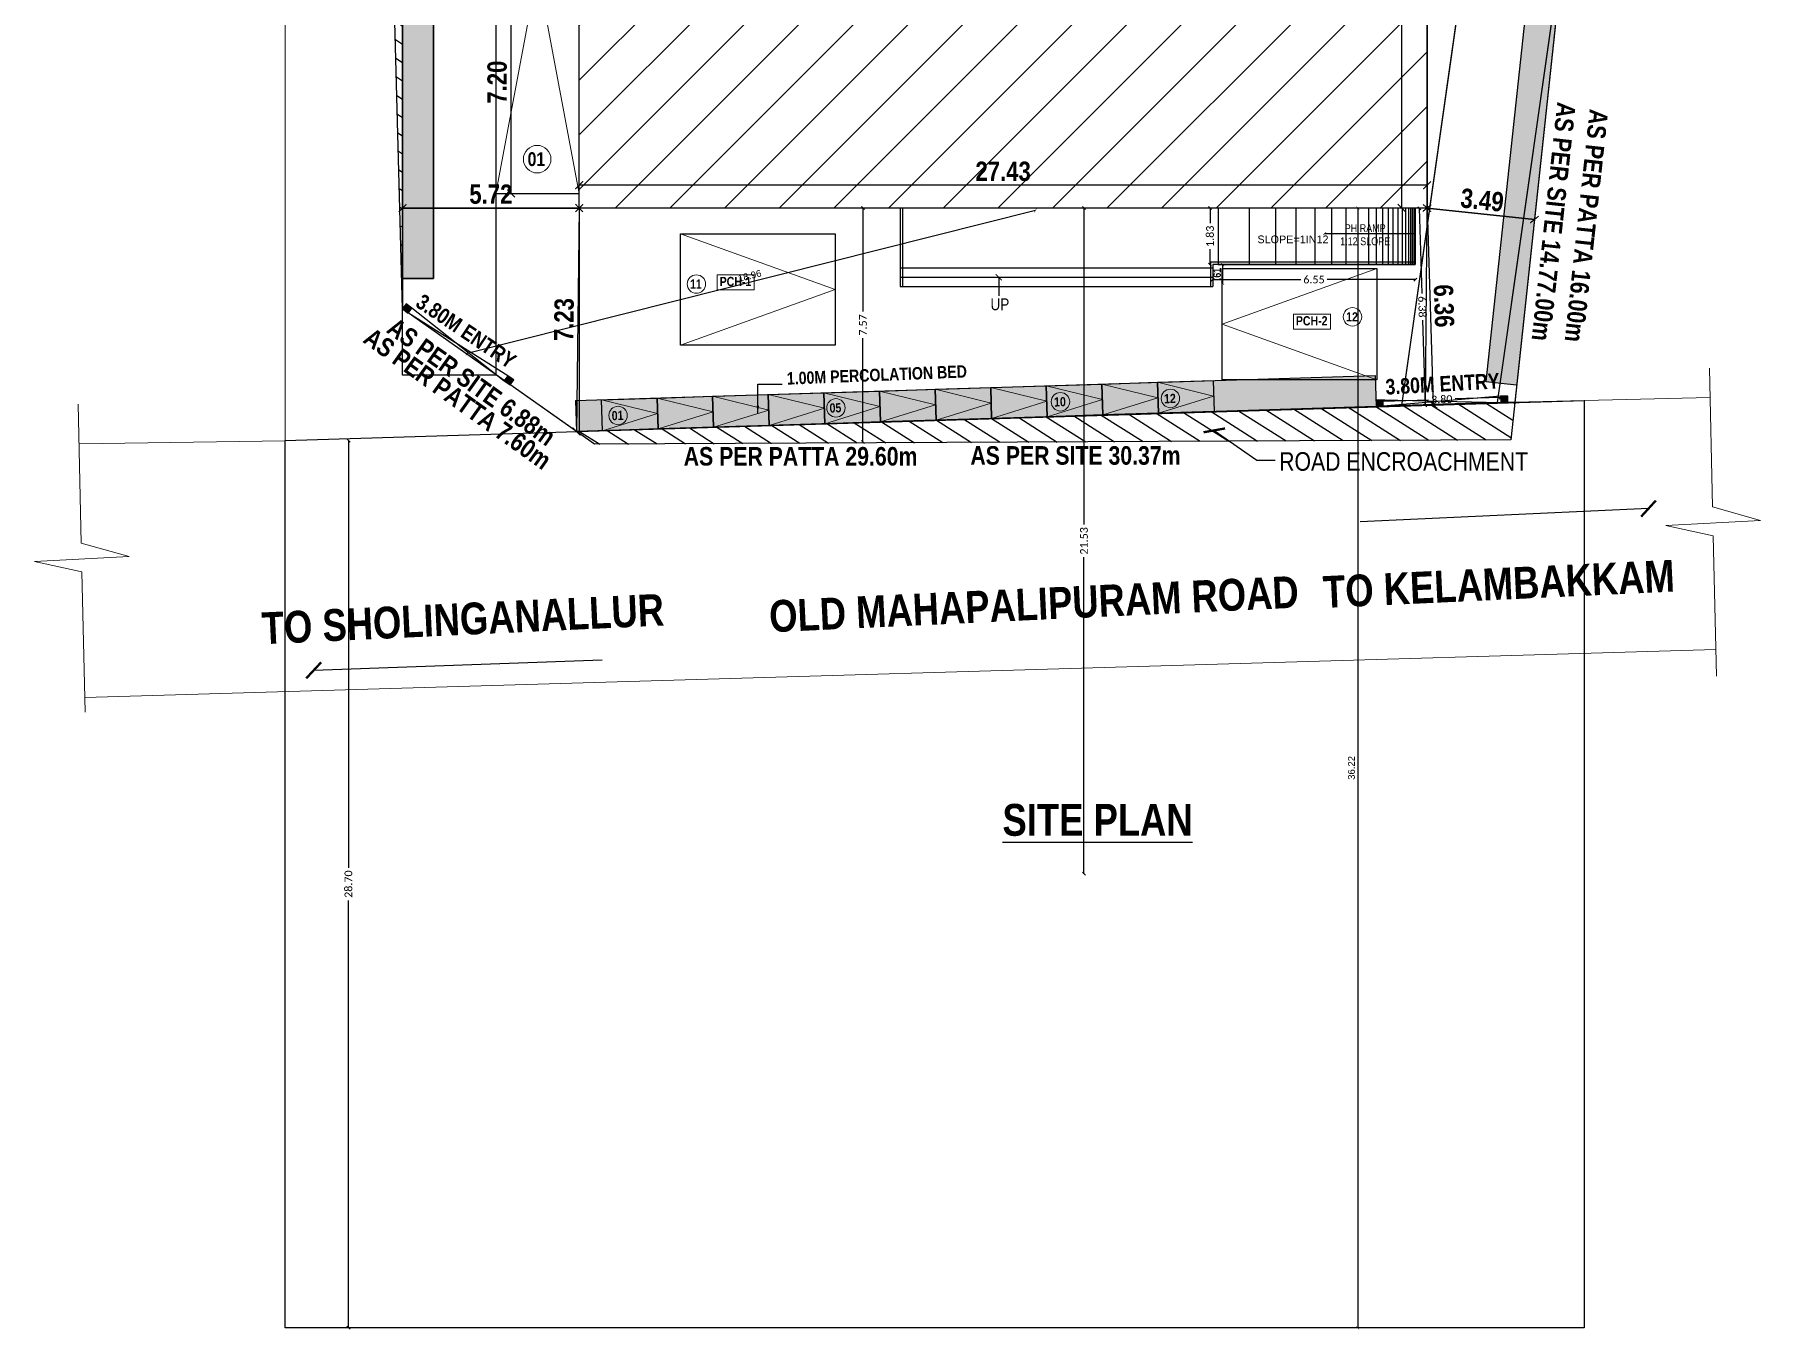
# Model space of a CAD drawing. Header units: metres. Extents: x -1560520 to -1560300, y 43639 to 43729.
# Drawn here: x -1560519.6 to -1560463.7, y 43638.6 to 43680.5 of the extents above; entities that cross this region are included whole.
import ezdxf
from ezdxf.enums import TextEntityAlignment as Align

# ---------------------------------------------------------------- set-up
doc = ezdxf.new("R2010")
doc.units = ezdxf.units.M
doc.header["$LTSCALE"] = 750
doc.header["$MEASUREMENT"] = 0
doc.header["$PDMODE"] = 35
doc.header["$PDSIZE"] = 50
doc.linetypes.add('( Hidden )', pattern=[0.375, 0.25, -0.125])
doc.layers.get('0').update_dxf_attribs({"lineweight": 5})
doc.layers.get('Defpoints').update_dxf_attribs({"lineweight": 0})
for name, color, linetype in [('A-WALL-MSNY', 5, 'Continuous'), ('BLK_1_DA_RAMP_1', 1, 'Continuous'), ('BLK_1_LVL_0_BLDG_FOOT_PRINT', 1, 'Continuous'), ('BLK_1_LVL_0_FRONT_SETBACK', 2, 'Continuous'), ('BLK_1_LVL_0_SIDE_SETBACK1', 171, 'Continuous'), ('BLK_1_LVL_0_SIDE_SETBACK2', 102, 'Continuous'), ('BOUNDARY', 7, 'Continuous'), ('BOUNDRY', 6, 'Continuous'), ('CLIENT', 7, 'Continuous'), ('Cmda Text', 7, 'Continuous'), ('CWALL', 120, 'Continuous'), ('DIST_CL_ROAD', 1, 'Continuous'), ('DIST_EXIT', 7, 'Continuous'), ('DRIVEWAY', 22, 'Continuous'), ('MAIN_GATE', 57, 'Continuous'), ('NOTIFIED_ROAD', 7, 'Continuous'), ('PLOT_BOUNDARY', 70, 'Continuous'), ('ROAD_WIDTH', 1, 'Continuous'), ('RWH', 4, 'Continuous'), ('SHORTEST_DIST_TO_ROAD', 1, 'Continuous')]:
    doc.layers.add(name, color=color, linetype=linetype)
for name, color, linetype, plot in [('BLK_1_COVERED_AREA', 140, 'Continuous', False), ('BLK_1_MAX_HEIGHT_CAL', 7, 'Continuous', False), ('PARKING_SLOT', 30, 'Continuous', False), ('TWO_WHEELER_PARKING', 2, 'Continuous', False)]:
    doc.layers.add(name, color=color, linetype=linetype, plot=plot)
for name, color, linetype, lineweight in [('CAR', 1, 'Continuous', 13), ('hatch', 250, 'Continuous', 5), ('TEXT', 2, 'Continuous', 20), ('wall', 7, 'Continuous', 30)]:
    doc.layers.add(name, color=color, linetype=linetype, lineweight=lineweight)
doc.styles.add('AP DIM', font='swisscb.ttf')
doc.styles.add('cmda', font='swisscb.ttf')
doc.styles.add('MD', font='swissck.ttf')
doc.styles.add('SLS-Calibri', font='calibri.ttf')
doc.styles.get("Standard").update_dxf_attribs({"font": 'arial.ttf'})
doc.dimstyles.new('DURAI BUI', dxfattribs={"dimtxt": 0.25, "dimasz": 0.1, "dimexe": 0.18, "dimexo": 0.0625, "dimgap": 0.05, "dimtad": 1, "dimzin": 4, "dimdsep": 46, "dimtxsty": 'AP DIM', "dimblk": 'ARCHTICK', "dimcen": 0.09, "dimse1": 1, "dimse2": 1, "dimclrd": 8, "dimclre": 8, "dimclrt": 7, "dimadec": 0, "dimazin": 0, "dimtfac": 1, "dimtofl": 0, "dimtmove": 2, "dimatfit": 3, "dimfxl": 0, "dimtolj": 1, "dimtzin": 0, "dimarcsym": 0})
doc.dimstyles.new('SLS-ProjectName-OuterBlock(FloorPlan)', dxfattribs={"dimtxt": 0.25, "dimasz": 0.1, "dimexe": 0, "dimexo": 0, "dimgap": 0.1, "dimtad": 0, "dimzin": 1, "dimdsep": 46, "dimtxsty": 'SLS-Calibri', "dimblk1": 'OBLIQUE', "dimblk2": 'OBLIQUE', "dimsah": 1, "dimcen": 0, "dimse1": 1, "dimse2": 1, "dimadec": 0, "dimazin": 0, "dimtfac": 1, "dimtofl": 0, "dimtmove": 2, "dimatfit": 3, "dimfxl": 0, "dimtolj": 1, "dimtzin": 0, "dimlwd": -1, "dimarcsym": 0})
doc.dimstyles.get("Standard").update_dxf_attribs({"dimtxt": 0.22, "dimasz": 0.1, "dimexe": 0.18, "dimexo": 0.0625, "dimgap": 0.09, "dimtad": 1, "dimtoh": 1, "dimzin": 4, "dimdsep": 46, "dimtxsty": 'Standard', "dimblk": 'ARCHTICK', "dimcen": 0.09, "dimse1": 1, "dimse2": 1, "dimadec": 0, "dimazin": 0, "dimtfac": 1, "dimtix": 1, "dimtofl": 0, "dimtmove": 0, "dimatfit": 3, "dimldrblk": 'ARCHTICK', "dimfxl": 0, "dimtolj": 1, "dimtzin": 0, "dimarcsym": 0})
pattern_1 = [(147.5582, (-1560088.30544, 43531.4916), (-0.2682208, -0.42196754), [])]
pattern_2 = [(0, (-1560854.51448, 43286.84377), (0.375, 0.21650635), [0.25, -0.5]), (120, (-1560854.51448, 43286.84377), (-0.375, 0.21650635), [0.25, -0.5]), (60, (-1560854.51448, 43286.84377), (1e-16, 0.4330127), [-0.5, 0.25])]

# ---------------------------------------------------------------- blocks, each defined once
blk = doc.blocks.new('_ArchTick')
at = {"color": 0, "linetype": 'ByBlock', "const_width": 0.15}
blk.add_lwpolyline([(-0.5, -0.5), (0.5, 0.5)], dxfattribs=at)
blk = doc.blocks.new('*D216')
at = {"color": 8, "lineweight": -2}
blk.add_line((-1560501.966, 43674.862), (-1560507.681, 43674.862), dxfattribs=at)
at = {"layer": 'Defpoints', "color": 0}
for p in [(-1560507.681, 43674.862), (-1560507.681, 43674.862), (-1560501.966, 43674.862)]:
    blk.add_point(p, dxfattribs=at)
at = {"color": 8, "lineweight": -2, "xscale": 0.25, "yscale": 0.25, "zscale": 0.25, "rotation": 180}
blk.add_blockref('_ArchTick', (-1560507.681, 43674.862), dxfattribs=at)
at = {"color": 8, "lineweight": -2, "xscale": 0.25, "yscale": 0.25, "zscale": 0.25}
blk.add_blockref('_ArchTick', (-1560501.966, 43674.862), dxfattribs=at)
at = {"color": 7, "insert": (-1560504.823, 43675.308), "char_height": 0.625, "attachment_point": 5, "style": 'AP DIM'}
blk.add_mtext('\\A1;5.72', dxfattribs=at)
blk = doc.blocks.new('*D218')
at = {"color": 8, "lineweight": -2}
blk.add_line((-1560474.534, 43674.862), (-1560474.334, 43668.504), dxfattribs=at)
at = {"layer": 'Defpoints', "color": 0}
for p in [(-1560474.534, 43674.862), (-1560474.334, 43668.504), (-1560474.334, 43668.504)]:
    blk.add_point(p, dxfattribs=at)
at = {"color": 8, "lineweight": -2, "xscale": 0.25, "yscale": 0.25, "zscale": 0.25}
for p, rotation in [((-1560474.534, 43674.862), 91.80047748857876), ((-1560474.334, 43668.504), 271.8004774885788)]:
    blk.add_blockref('_ArchTick', p, dxfattribs=dict(at, rotation=rotation))
at = {"color": 7, "insert": (-1560473.989, 43671.697), "char_height": 0.625, "attachment_point": 5, "rotation": 271.8005, "style": 'AP DIM'}
blk.add_mtext('\\A1;6.36', dxfattribs=at)
blk = doc.blocks.new('*D220')
at = {"color": 8, "lineweight": -2}
blk.add_line((-1560475.356, 43711.743), (-1560475.356, 43674.862), dxfattribs=at)
at = {"layer": 'Defpoints', "color": 0}
for p in [(-1560474.534, 43711.743), (-1560475.356, 43674.862), (-1560474.534, 43674.862)]:
    blk.add_point(p, dxfattribs=at)
at = {"color": 8, "lineweight": -2, "xscale": 0.25, "yscale": 0.25, "zscale": 0.25}
for p, rotation in [((-1560475.356, 43711.743), 90), ((-1560475.356, 43674.862), 270)]:
    blk.add_blockref('_ArchTick', p, dxfattribs=dict(at, rotation=rotation))
at = {"color": 7, "insert": (-1560475.801, 43693.302), "char_height": 0.625, "attachment_point": 5, "rotation": 90, "style": 'AP DIM'}
blk.add_mtext('\\A1;36.88', dxfattribs=at)
blk = doc.blocks.new('*D221')
at = {"color": 8, "lineweight": -2}
blk.add_line((-1560474.534, 43675.602), (-1560501.966, 43675.602), dxfattribs=at)
at = {"layer": 'Defpoints', "color": 0}
for p in [(-1560501.966, 43675.602), (-1560501.966, 43674.862), (-1560474.534, 43674.862)]:
    blk.add_point(p, dxfattribs=at)
at = {"color": 8, "lineweight": -2, "xscale": 0.25, "yscale": 0.25, "zscale": 0.25, "rotation": 180}
blk.add_blockref('_ArchTick', (-1560501.966, 43675.602), dxfattribs=at)
at = {"color": 8, "lineweight": -2, "xscale": 0.25, "yscale": 0.25, "zscale": 0.25}
blk.add_blockref('_ArchTick', (-1560474.534, 43675.602), dxfattribs=at)
at = {"color": 7, "insert": (-1560488.25, 43676.048), "char_height": 0.625, "attachment_point": 5, "style": 'AP DIM'}
blk.add_mtext('\\A1;27.43', dxfattribs=at)
blk = doc.blocks.new('*D222')
at = {"color": 8, "lineweight": -2}
blk.add_line((-1560501.966, 43674.862), (-1560502.054, 43667.633), dxfattribs=at)
at = {"layer": 'Defpoints', "color": 0}
for p in [(-1560501.966, 43674.862), (-1560502.054, 43667.633), (-1560502.054, 43667.633)]:
    blk.add_point(p, dxfattribs=at)
at = {"color": 8, "lineweight": -2, "xscale": 0.25, "yscale": 0.25, "zscale": 0.25}
for p, rotation in [((-1560501.966, 43674.862), 89.30640282337771), ((-1560502.054, 43667.633), 269.3064028233777)]:
    blk.add_blockref('_ArchTick', p, dxfattribs=dict(at, rotation=rotation))
at = {"color": 7, "insert": (-1560502.455, 43671.253), "char_height": 0.625, "attachment_point": 5, "rotation": 89.3064, "style": 'AP DIM'}
blk.add_mtext('\\A1;7.23', dxfattribs=at)
blk = doc.blocks.new('*D223')
at = {"color": 8, "lineweight": -2}
blk.add_line((-1560474.534, 43674.862), (-1560471.061, 43674.489), dxfattribs=at)
at = {"layer": 'Defpoints', "color": 0}
for p in [(-1560474.534, 43674.862), (-1560471.061, 43674.489), (-1560471.061, 43674.489)]:
    blk.add_point(p, dxfattribs=at)
at = {"color": 8, "lineweight": -2, "xscale": 0.25, "yscale": 0.25, "zscale": 0.25}
for p, rotation in [((-1560474.534, 43674.862), 173.8677793520407), ((-1560471.061, 43674.489), 353.8677793520408)]:
    blk.add_blockref('_ArchTick', p, dxfattribs=dict(at, rotation=rotation))
at = {"color": 7, "insert": (-1560472.75, 43675.118), "char_height": 0.625, "attachment_point": 5, "rotation": 353.8678, "style": 'AP DIM'}
blk.add_mtext('\\A1;3.49', dxfattribs=at)
blk = doc.blocks.new('A$C3CD87A76')
at = {"layer": 'A-WALL-MSNY', "lineweight": -3}
h = blk.add_hatch(color=6, dxfattribs=at)
h.dxf.hatch_style = 1
h.paths.add_polyline_path([(-0.002, -0.001), (-0.184, -0.084), (-0.086, -0.292), (0.095, -0.209)])
at = {"layer": 'A-WALL-MSNY', "color": 6, "lineweight": -3}
blk.add_lwpolyline([(-0.002, -0.001), (-0.184, -0.084), (-0.086, -0.292), (0.095, -0.209), (-0.002, -0.001)], close=True, dxfattribs=at)
blk = doc.blocks.new('*D228')
at = {"layer": 'CWALL', "color": 8, "lineweight": -2}
blk.add_line((-1560481.147, 43673.033), (-1560481.147, 43672.424), dxfattribs=at)
at = {"layer": 'Defpoints', "color": 0}
for p in [(-1560481.468, 43673.033), (-1560481.468, 43672.424), (-1560481.147, 43672.424)]:
    blk.add_point(p, dxfattribs=at)
at = {"layer": 'CWALL', "color": 8, "lineweight": -2, "xscale": 0.1, "yscale": 0.1, "zscale": 0.1}
for p, rotation in [((-1560481.147, 43673.033), 90), ((-1560481.147, 43672.424), 270)]:
    blk.add_blockref('_ArchTick', p, dxfattribs=dict(at, rotation=rotation))
at = {"layer": 'CWALL', "color": 7, "insert": (-1560481.325, 43672.728), "char_height": 0.25, "attachment_point": 5, "rotation": 90, "style": 'AP DIM'}
blk.add_mtext('\\A1;.61', dxfattribs=at)
blk = doc.blocks.new('_Oblique')
at = {"color": 0, "linetype": 'ByBlock', "lineweight": -2}
blk.add_line((-0.5, -0.5), (0.5, 0.5), dxfattribs=at)
blk = doc.blocks.new('*D191')
at = {"layer": 'BLK_1_DA_RAMP_1', "color": 0}
for p, q in [((-1560481.468, 43672.549), (-1560478.619, 43672.549)), ((-1560474.915, 43672.549), (-1560477.764, 43672.549))]:
    blk.add_line(p, q, dxfattribs=at)
at = {"layer": 'Defpoints', "color": 0}
for p in [(-1560481.468, 43673.033), (-1560474.915, 43673.033), (-1560474.915, 43672.549)]:
    blk.add_point(p, dxfattribs=at)
at = {"layer": 'BLK_1_DA_RAMP_1', "color": 0, "xscale": 0.1, "yscale": 0.1, "zscale": 0.1, "rotation": 180}
blk.add_blockref('_Oblique', (-1560481.468, 43672.549), dxfattribs=at)
at = {"layer": 'BLK_1_DA_RAMP_1', "color": 0, "xscale": 0.1, "yscale": 0.1, "zscale": 0.1}
blk.add_blockref('_Oblique', (-1560474.915, 43672.549), dxfattribs=at)
at = {"layer": 'BLK_1_DA_RAMP_1', "color": 0, "insert": (-1560478.192, 43672.549), "char_height": 0.25, "attachment_point": 5, "style": 'SLS-Calibri'}
blk.add_mtext('\\A1;6.55', dxfattribs=at)
blk = doc.blocks.new('A$C5BB5089D')
at = {"layer": 'CAR'}
for p, q in [((0, 7.2), (-1.35, 0)), ((1.35, 0), (0, 7.2))]:
    blk.add_line(p, q, dxfattribs=at)
blk.add_lwpolyline([(-1.35, 0), (1.35, 0), (1.35, 7.2), (-1.35, 7.2)], close=True, dxfattribs=at)
blk = doc.blocks.new('*D229')
at = {"color": 8, "lineweight": -2}
blk.add_line((-1560504.173, 43682.535), (-1560504.173, 43675.335), dxfattribs=at)
at = {"layer": 'Defpoints', "color": 0}
for p in [(-1560504.666, 43682.535), (-1560504.666, 43675.335), (-1560504.173, 43675.335)]:
    blk.add_point(p, dxfattribs=at)
at = {"color": 8, "lineweight": -2, "xscale": 0.25, "yscale": 0.25, "zscale": 0.25}
for p, rotation in [((-1560504.173, 43682.535), 90), ((-1560504.173, 43675.335), 270)]:
    blk.add_blockref('_ArchTick', p, dxfattribs=dict(at, rotation=rotation))
at = {"color": 7, "insert": (-1560504.619, 43678.935), "char_height": 0.625, "attachment_point": 5, "rotation": 90, "style": 'AP DIM'}
blk.add_mtext('\\A1;7.20', dxfattribs=at)
blk = doc.blocks.new('*D272')
at = {"layer": 'Defpoints', "color": 0}
for p in [(-1560489.689, 43674.862), (-1560485.633, 43674.862), (-1560489.532, 43653.328)]:
    blk.add_point(p, dxfattribs=at)
at = {"layer": 'DIST_CL_ROAD', "color": 0}
for p, q in [((-1560485.633, 43674.862), (-1560485.633, 43664.621)), ((-1560485.633, 43653.328), (-1560485.633, 43663.569))]:
    blk.add_line(p, q, dxfattribs=at)
at = {"layer": 'DIST_CL_ROAD', "color": 0, "xscale": 0.1, "yscale": 0.1, "zscale": 0.1}
for p, rotation in [((-1560485.633, 43674.862), 90), ((-1560485.633, 43653.328), 270)]:
    blk.add_blockref('_Oblique', p, dxfattribs=dict(at, rotation=rotation))
at = {"layer": 'DIST_CL_ROAD', "color": 0, "insert": (-1560485.633, 43664.095), "char_height": 0.25, "attachment_point": 5, "rotation": 90, "style": 'SLS-Calibri'}
blk.add_mtext('\\A1;21.53', dxfattribs=at)
blk = doc.blocks.new('*D182')
at = {"layer": 'Defpoints', "color": 0}
for p in [(-1560492.784, 43674.862), (-1560485.633, 43674.862), (-1560485.633, 43667.297)]:
    blk.add_point(p, dxfattribs=at)
at = {"layer": 'NOTIFIED_ROAD', "color": 0}
for p, q in [((-1560492.784, 43674.862), (-1560492.784, 43671.51)), ((-1560492.784, 43667.297), (-1560492.784, 43670.649))]:
    blk.add_line(p, q, dxfattribs=at)
at = {"layer": 'NOTIFIED_ROAD', "color": 0, "xscale": 0.1, "yscale": 0.1, "zscale": 0.1}
for p, rotation in [((-1560492.784, 43674.862), 90), ((-1560492.784, 43667.297), 270)]:
    blk.add_blockref('_Oblique', p, dxfattribs=dict(at, rotation=rotation))
at = {"layer": 'NOTIFIED_ROAD', "color": 0, "insert": (-1560492.784, 43671.08), "char_height": 0.25, "attachment_point": 5, "rotation": 90, "style": 'SLS-Calibri'}
blk.add_mtext('\\A1;7.57', dxfattribs=at)
blk = doc.blocks.new('*D184')
at = {"layer": 'Defpoints', "color": 0}
for p in [(-1560475.952, 43668.453), (-1560472.156, 43668.732), (-1560472.151, 43668.573)]:
    blk.add_point(p, dxfattribs=at)
at = {"layer": 'MAIN_GATE', "color": 2}
for p, q in [((-1560475.957, 43668.612), (-1560474.489, 43668.658)), ((-1560472.156, 43668.732), (-1560473.624, 43668.686))]:
    blk.add_line(p, q, dxfattribs=at)
at = {"layer": 'MAIN_GATE', "color": 2, "xscale": 0.1, "yscale": 0.1, "zscale": 0.1}
for p, rotation in [((-1560475.957, 43668.612), 181.8138139315662), ((-1560472.156, 43668.732), 1.81381393156616)]:
    blk.add_blockref('_Oblique', p, dxfattribs=dict(at, rotation=rotation))
at = {"layer": 'MAIN_GATE', "color": 2, "lineweight": -2, "insert": (-1560474.057, 43668.672), "char_height": 0.25, "attachment_point": 5, "rotation": 1.8138, "style": 'SLS-Calibri'}
blk.add_mtext('\\A1;3.80', dxfattribs=at)
blk = doc.blocks.new('*D189')
at = {"layer": 'Defpoints', "color": 0}
for p in [(-1560474.534, 43674.862), (-1560474.589, 43668.48), (-1560474.337, 43668.487)]:
    blk.add_point(p, dxfattribs=at)
at = {"layer": 'SHORTEST_DIST_TO_ROAD', "color": 0}
for p, q in [((-1560474.785, 43674.854), (-1560474.7, 43672.098)), ((-1560474.589, 43668.48), (-1560474.674, 43671.236))]:
    blk.add_line(p, q, dxfattribs=at)
at = {"layer": 'SHORTEST_DIST_TO_ROAD', "color": 0, "xscale": 0.1, "yscale": 0.1, "zscale": 0.1}
for p, rotation in [((-1560474.785, 43674.854), 91.76659211556739), ((-1560474.589, 43668.48), 271.7665921155674)]:
    blk.add_blockref('_Oblique', p, dxfattribs=dict(at, rotation=rotation))
at = {"layer": 'SHORTEST_DIST_TO_ROAD', "color": 0, "insert": (-1560474.687, 43671.667), "char_height": 0.25, "attachment_point": 5, "rotation": 271.7666, "style": 'SLS-Calibri'}
blk.add_mtext('\\A1;6.38', dxfattribs=at)
blk = doc.blocks.new('*D190')
at = {"layer": 'BLK_1_DA_RAMP_1', "color": 0}
for p, q in [((-1560481.555, 43674.862), (-1560481.555, 43674.368)), ((-1560481.555, 43673.033), (-1560481.555, 43673.527))]:
    blk.add_line(p, q, dxfattribs=at)
at = {"layer": 'Defpoints', "color": 0}
for p in [(-1560481.297, 43674.862), (-1560481.555, 43673.033), (-1560481.297, 43673.033)]:
    blk.add_point(p, dxfattribs=at)
at = {"layer": 'BLK_1_DA_RAMP_1', "color": 0, "xscale": 0.1, "yscale": 0.1, "zscale": 0.1}
for p, rotation in [((-1560481.555, 43674.862), 90), ((-1560481.555, 43673.033), 270)]:
    blk.add_blockref('_Oblique', p, dxfattribs=dict(at, rotation=rotation))
at = {"layer": 'BLK_1_DA_RAMP_1', "color": 0, "insert": (-1560481.555, 43673.948), "char_height": 0.25, "attachment_point": 5, "rotation": 90, "style": 'SLS-Calibri'}
blk.add_mtext('\\A1;1.83', dxfattribs=at)
blk = doc.blocks.new('*D233')
at = {"layer": 'Defpoints', "color": 0}
for p in [(-1560487.227, 43674.862), (-1560505.611, 43670.238), (-1560505.591, 43670.159)]:
    blk.add_point(p, dxfattribs=at)
at = {"layer": 'DIST_EXIT', "color": 0, "lineweight": -2}
blk.add_line((-1560487.207, 43674.784), (-1560505.591, 43670.159), dxfattribs=at)
at = {"layer": 'DIST_EXIT', "color": 0, "lineweight": -2, "xscale": 0.1, "yscale": 0.1, "zscale": 0.1}
for p, rotation in [((-1560487.207, 43674.784), 14.11978965040435), ((-1560505.591, 43670.159), 194.1197896504044)]:
    blk.add_blockref('_ArchTick', p, dxfattribs=dict(at, rotation=rotation))
at = {"layer": 'DIST_EXIT', "color": 0, "insert": (-1560496.449, 43672.668), "char_height": 0.22, "attachment_point": 5, "rotation": 14.1198}
blk.add_mtext('\\A1;18.96', dxfattribs=at)
blk = doc.blocks.new('*D251')
at = {"layer": 'BLK_1_MAX_HEIGHT_CAL', "color": 0, "lineweight": -2}
blk.add_line((-1560476.776, 43674.862), (-1560476.776, 43638.638), dxfattribs=at)
at = {"layer": 'Defpoints', "color": 0}
for p in [(-1560476.795, 43674.862), (-1560476.776, 43638.638), (-1560469.453, 43638.638)]:
    blk.add_point(p, dxfattribs=at)
at = {"layer": 'BLK_1_MAX_HEIGHT_CAL', "color": 0, "lineweight": -2, "xscale": 0.1, "yscale": 0.1, "zscale": 0.1}
for p, rotation in [((-1560476.776, 43674.862), 90), ((-1560476.776, 43638.638), 270)]:
    blk.add_blockref('_ArchTick', p, dxfattribs=dict(at, rotation=rotation))
at = {"layer": 'BLK_1_MAX_HEIGHT_CAL', "color": 0, "insert": (-1560476.978, 43656.75), "char_height": 0.22, "attachment_point": 5, "rotation": 90}
blk.add_mtext('\\A1;36.22', dxfattribs=at)
blk = doc.blocks.new('*D270')
at = {"layer": 'Defpoints', "color": 0}
for p in [(-1560511.481, 43667.342), (-1560511.481, 43638.638), (-1560509.431, 43638.638)]:
    blk.add_point(p, dxfattribs=at)
at = {"layer": 'ROAD_WIDTH', "color": 0}
for p, q in [((-1560509.431, 43667.342), (-1560509.431, 43653.521)), ((-1560509.431, 43638.638), (-1560509.431, 43652.459))]:
    blk.add_line(p, q, dxfattribs=at)
at = {"layer": 'ROAD_WIDTH', "color": 0, "xscale": 0.1, "yscale": 0.1, "zscale": 0.1}
for p, rotation in [((-1560509.431, 43667.342), 90), ((-1560509.431, 43638.638), 270)]:
    blk.add_blockref('_Oblique', p, dxfattribs=dict(at, rotation=rotation))
at = {"layer": 'ROAD_WIDTH', "color": 0, "insert": (-1560509.431, 43652.99), "char_height": 0.25, "attachment_point": 5, "rotation": 90, "style": 'SLS-Calibri'}
blk.add_mtext('\\A1;28.70', dxfattribs=at)

msp = doc.modelspace()

# ---------------------------------------------------------------- hatches: boundary and pattern name
at = {"layer": 'BOUNDARY'}
h = msp.add_hatch(dxfattribs=at)
h.set_pattern_fill('ANSI31', color=8, scale=3.999992, angle=102.5582)
h.set_pattern_definition(pattern_1)
h.paths.add_polyline_path([(-1560507.681, 43671.599), (-1560507.681, 43712.6), (-1560508.759, 43711.983)])
h = msp.add_hatch(dxfattribs=at)
h.set_pattern_fill('ANSI31', color=8, scale=3.999992, angle=102.5582)
h.set_pattern_definition(pattern_1)
h.paths.add_polyline_path([(-1560502.054, 43667.633), (-1560501.468, 43667.22), (-1560471.827, 43667.364), (-1560471.695, 43668.587)])
at = {"layer": 'BOUNDRY'}
h = msp.add_hatch(dxfattribs=at)
h.set_pattern_fill('HONEY', color=8, scale=2)
h.set_pattern_definition(pattern_2)
h.paths.add_polyline_path([(-1560477.354, 43722.716), (-1560468.771, 43705.165), (-1560470.715, 43687.073), (-1560472.628, 43669.253), (-1560471.635, 43669.146), (-1560467.746, 43705.345), (-1560476.451, 43723.147)])
h.paths.add_polyline_path([(-1560506.681, 43712.038), (-1560482.179, 43725.981), (-1560482.648, 43726.942), (-1560507.681, 43712.6), (-1560507.681, 43672.584), (-1560506.681, 43672.584)])
h = msp.add_hatch(dxfattribs=at)
h.set_pattern_fill('HONEY', color=8, scale=2)
h.set_pattern_definition(pattern_2)
h.paths.add_polyline_path([(-1560476.178, 43668.446), (-1560476.209, 43669.446), (-1560502.085, 43668.632), (-1560502.054, 43667.633)])
at = {"layer": 'hatch'}
h = msp.add_hatch(dxfattribs=at)
h.set_pattern_fill('ANSI31', color=256, scale=10)
h.set_pattern_definition([(45, (-1560492.4308, 43692.069), (-0.883883, 0.883883), [])])
h.paths.add_polyline_path([(-1560501.966, 43711.743), (-1560474.534, 43711.743), (-1560474.534, 43674.862), (-1560501.966, 43674.862)])

# ---------------------------------------------------------------- linework, layer by layer
at = {"color": 255, "linetype": '( Hidden )', "ltscale": 5}
for p, q in [((-1560504.666, 43707.761), (-1560504.666, 43669.451)), ((-1560473.025, 43684.836), (-1560475.352, 43668.472)), ((-1560469.968, 43684.684), (-1560472.26, 43668.569))]:
    msp.add_line(p, q, dxfattribs=at)
at = {"color": 255}
for p, q in [((-1560511.481, 43667.336), (-1560511.481, 43696.719)), ((-1560471.695, 43668.587), (-1560465.375, 43668.731)), ((-1560518.148, 43667.229), (-1560511.481, 43667.336)), ((-1560517.961, 43659.029), (-1560465.189, 43660.586))]:
    msp.add_line(p, q, dxfattribs=at)
for points in [[(-1560465.169, 43659.723), (-1560465.273, 43664.26), (-1560466.808, 43664.594), (-1560463.746, 43664.752), (-1560465.294, 43665.192), (-1560465.397, 43669.687)], [(-1560517.95, 43658.556), (-1560518.054, 43663.093), (-1560519.588, 43663.428), (-1560516.526, 43663.585), (-1560518.075, 43664.026), (-1560518.177, 43668.52)]]:
    msp.add_lwpolyline(points, dxfattribs=at)
at = {"color": 1}
for points in [[(-1560494.018, 43667.885), (-1560494.05, 43668.885), (-1560492.25, 43668.941), (-1560492.219, 43667.942)], [(-1560492.219, 43667.942), (-1560492.25, 43668.941), (-1560490.451, 43668.998), (-1560490.42, 43667.998)], [(-1560490.42, 43667.998), (-1560490.451, 43668.998), (-1560488.652, 43669.054), (-1560488.621, 43668.055)], [(-1560488.621, 43668.055), (-1560488.652, 43669.054), (-1560486.853, 43669.111), (-1560486.822, 43668.111)], [(-1560486.822, 43668.111), (-1560486.853, 43669.111), (-1560485.054, 43669.168), (-1560485.023, 43668.168)], [(-1560485.023, 43668.168), (-1560485.054, 43669.168), (-1560483.255, 43669.224), (-1560483.223, 43668.225)], [(-1560483.223, 43668.225), (-1560483.255, 43669.224), (-1560481.456, 43669.281), (-1560481.424, 43668.281)], [(-1560501.215, 43667.659), (-1560501.246, 43668.659), (-1560499.447, 43668.715), (-1560499.415, 43667.716)], [(-1560499.415, 43667.716), (-1560499.447, 43668.715), (-1560497.648, 43668.772), (-1560497.616, 43667.772)], [(-1560497.616, 43667.772), (-1560497.648, 43668.772), (-1560495.849, 43668.828), (-1560495.817, 43667.829)], [(-1560495.817, 43667.829), (-1560495.849, 43668.828), (-1560494.05, 43668.885), (-1560494.018, 43667.885)]]:
    msp.add_lwpolyline(points, close=True, dxfattribs=at)
at = {"color": 1, "flags": 128}
for points in [[(-1560492.219, 43667.942), (-1560490.436, 43668.498), (-1560492.25, 43668.941)], [(-1560490.42, 43667.998), (-1560488.637, 43668.555), (-1560490.451, 43668.998)], [(-1560488.621, 43668.055), (-1560486.837, 43668.611), (-1560488.652, 43669.054)], [(-1560486.822, 43668.111), (-1560485.038, 43668.668), (-1560486.853, 43669.111)], [(-1560485.023, 43668.168), (-1560483.239, 43668.724), (-1560485.054, 43669.168)], [(-1560483.223, 43668.225), (-1560481.44, 43668.781), (-1560483.255, 43669.224)], [(-1560501.215, 43667.659), (-1560499.431, 43668.215), (-1560501.246, 43668.659)], [(-1560499.415, 43667.716), (-1560497.632, 43668.272), (-1560499.447, 43668.715)], [(-1560497.616, 43667.772), (-1560495.833, 43668.328), (-1560497.648, 43668.772)], [(-1560495.817, 43667.829), (-1560494.034, 43668.385), (-1560495.849, 43668.828)], [(-1560494.018, 43667.885), (-1560492.235, 43668.442), (-1560494.05, 43668.885)]]:
    msp.add_lwpolyline(points, dxfattribs=at)
at = {"layer": 'BLK_1_COVERED_AREA'}
msp.add_lwpolyline([(-1560501.966, 43711.743), (-1560474.534, 43711.743), (-1560474.534, 43674.862), (-1560501.966, 43674.862)], close=True, dxfattribs=at)
at = {"layer": 'BLK_1_DA_RAMP_1'}
msp.add_lwpolyline([(-1560474.915, 43673.033), (-1560474.915, 43674.862), (-1560481.297, 43674.862), (-1560481.297, 43673.109), (-1560481.297, 43673.033)], close=True, dxfattribs=at)
at = {"layer": 'BLK_1_LVL_0_BLDG_FOOT_PRINT'}
msp.add_lwpolyline([(-1560501.966, 43711.743), (-1560474.534, 43711.743), (-1560474.534, 43674.862), (-1560501.966, 43674.862)], close=True, dxfattribs=at)
at = {"layer": 'BLK_1_LVL_0_FRONT_SETBACK'}
msp.add_lwpolyline([(-1560474.534, 43674.862), (-1560501.966, 43674.862), (-1560501.966, 43667.639), (-1560474.584, 43668.496)], close=True, dxfattribs=at)
at = {"layer": 'BLK_1_LVL_0_SIDE_SETBACK1'}
msp.add_lwpolyline([(-1560507.681, 43711.743), (-1560507.681, 43674.862), (-1560501.966, 43674.862), (-1560501.966, 43711.743)], close=True, dxfattribs=at)
at = {"layer": 'BLK_1_LVL_0_SIDE_SETBACK2', "linetype": 'ByBlock'}
msp.add_lwpolyline([(-1560470.875, 43711.743), (-1560467.746, 43705.345), (-1560471.061, 43674.489), (-1560474.534, 43674.862), (-1560474.534, 43711.743)], close=True, dxfattribs=at)
at = {"layer": 'BOUNDRY'}
msp.add_lwpolyline([(-1560501.966, 43711.743), (-1560474.534, 43711.743), (-1560474.534, 43674.862), (-1560501.966, 43674.862)], close=True, dxfattribs=at)
at = {"layer": 'CAR'}
for p, q in [((-1560493.688, 43672.226), (-1560498.688, 43674.026)), ((-1560476.161, 43672.904), (-1560481.161, 43671.104)), ((-1560498.688, 43670.426), (-1560493.688, 43672.226)), ((-1560481.161, 43671.104), (-1560476.161, 43669.304))]:
    msp.add_line(p, q, dxfattribs=at)
for points in [[(-1560497.497, 43672.703), (-1560496.305, 43672.703), (-1560496.305, 43672.215), (-1560497.497, 43672.215)], [(-1560478.855, 43671.433), (-1560477.662, 43671.433), (-1560477.662, 43670.945), (-1560478.855, 43670.945)]]:
    msp.add_lwpolyline(points, close=True, dxfattribs=at)
for centre, radius in [((-1560503.325, 43676.444), 0.447), ((-1560498.172, 43672.404), 0.298), ((-1560476.946, 43671.343), 0.298), ((-1560482.836, 43668.702), 0.298), ((-1560500.707, 43668.151), 0.298), ((-1560493.658, 43668.398), 0.298), ((-1560486.394, 43668.594), 0.298)]:
    msp.add_circle(centre, radius, dxfattribs=at)
at = {"layer": 'CLIENT', "color": 1}
for p, q in [((-1560507.681, 43712.6), (-1560507.681, 43671.599)), ((-1560504.272, 43669.436), (-1560507.493, 43671.466)), ((-1560507.376, 43671.629), (-1560504.389, 43669.274)), ((-1560502.054, 43667.633), (-1560476.178, 43668.446)), ((-1560475.953, 43668.653), (-1560472.151, 43668.573)), ((-1560472.155, 43668.773), (-1560475.949, 43668.453))]:
    msp.add_line(p, q, dxfattribs=at)
at = {"layer": 'CLIENT', "color": 2, "ltscale": 2}
for p, q in [((-1560506.681, 43712.038), (-1560506.681, 43672.584)), ((-1560470.715, 43687.073), (-1560472.628, 43669.253)), ((-1560506.681, 43672.584), (-1560507.707, 43672.584)), ((-1560502.085, 43668.632), (-1560476.209, 43669.446)), ((-1560476.209, 43669.446), (-1560476.178, 43668.446)), ((-1560472.628, 43669.253), (-1560471.635, 43669.146)), ((-1560502.085, 43668.632), (-1560502.054, 43667.633))]:
    msp.add_line(p, q, dxfattribs=at)
at = {"layer": 'CLIENT', "color": 1, "flags": 128}
msp.add_lwpolyline([(-1560508.759, 43711.983), (-1560479.256, 43728.882), (-1560467.746, 43705.345), (-1560471.827, 43667.364), (-1560501.468, 43667.22), (-1560507.681, 43671.599)], close=True, dxfattribs=at)
at = {"layer": 'DRIVEWAY', "color": 255}
msp.add_lwpolyline([(-1560472.26, 43668.569), (-1560475.352, 43668.472), (-1560472.985, 43685.114), (-1560472.985, 43708.204, 0.402313), (-1560477.327, 43712.943), (-1560499.503, 43712.943, 0.413171), (-1560504.666, 43707.761), (-1560504.666, 43669.451), (-1560507.681, 43669.451), (-1560507.681, 43707.761, -0.4142), (-1560499.452, 43715.991), (-1560477.327, 43715.991, -0.400334), (-1560469.937, 43708.204), (-1560469.937, 43684.898)], format="xyb", close=True, dxfattribs=at)
at = {"layer": 'PARKING_SLOT', "linetype": 'Continuous'}
for points in [[(-1560501.966, 43682.535), (-1560504.666, 43682.535), (-1560504.666, 43675.335), (-1560501.966, 43675.335)], [(-1560498.688, 43670.426), (-1560498.688, 43674.026), (-1560493.688, 43674.026), (-1560493.688, 43670.426)], [(-1560476.161, 43672.904), (-1560476.161, 43669.304), (-1560481.161, 43669.304), (-1560481.161, 43672.904)]]:
    msp.add_lwpolyline(points, close=True, dxfattribs=at)
at = {"layer": 'PLOT_BOUNDARY'}
msp.add_lwpolyline([(-1560507.681, 43712.6), (-1560479.256, 43728.882), (-1560467.746, 43705.345), (-1560471.695, 43668.587), (-1560502.054, 43667.633), (-1560507.681, 43671.599)], close=True, dxfattribs=at)
at = {"layer": 'ROAD_WIDTH'}
msp.add_lwpolyline([(-1560469.453, 43668.638), (-1560469.453, 43638.638), (-1560511.481, 43638.638), (-1560511.481, 43667.342)], close=True, dxfattribs=at)
at = {"layer": 'RWH', "color": 130, "lineweight": -2}
msp.add_lwpolyline([(-1560482.179, 43725.981), (-1560482.647, 43726.939), (-1560507.681, 43712.6), (-1560507.681, 43672.584), (-1560506.681, 43672.584), (-1560506.681, 43712.038)], close=True, dxfattribs=at)
at = {"layer": 'TWO_WHEELER_PARKING', "linetype": 'Continuous'}
for points in [[(-1560494.05, 43668.885), (-1560492.25, 43668.941), (-1560492.219, 43667.942), (-1560494.018, 43667.885)], [(-1560492.25, 43668.941), (-1560490.451, 43668.998), (-1560490.42, 43667.998), (-1560492.219, 43667.942)], [(-1560490.451, 43668.998), (-1560488.652, 43669.054), (-1560488.621, 43668.055), (-1560490.42, 43667.998)], [(-1560488.652, 43669.054), (-1560486.853, 43669.111), (-1560486.822, 43668.111), (-1560488.621, 43668.055)], [(-1560486.853, 43669.111), (-1560485.054, 43669.168), (-1560485.023, 43668.168), (-1560486.822, 43668.111)], [(-1560485.054, 43669.168), (-1560483.255, 43669.224), (-1560483.223, 43668.225), (-1560485.023, 43668.168)], [(-1560483.255, 43669.224), (-1560481.456, 43669.281), (-1560481.424, 43668.281), (-1560483.223, 43668.225)], [(-1560501.246, 43668.659), (-1560499.447, 43668.715), (-1560499.415, 43667.716), (-1560501.215, 43667.659)], [(-1560499.447, 43668.715), (-1560497.648, 43668.772), (-1560497.616, 43667.772), (-1560499.415, 43667.716)], [(-1560497.648, 43668.772), (-1560495.849, 43668.828), (-1560495.817, 43667.829), (-1560497.616, 43667.772)], [(-1560495.849, 43668.828), (-1560494.05, 43668.885), (-1560494.018, 43667.885), (-1560495.817, 43667.829)]]:
    msp.add_lwpolyline(points, close=True, dxfattribs=at)
at = {"layer": 'wall', "color": 2}
for p, q in [((-1560491.585, 43674.862), (-1560491.585, 43672.322)), ((-1560491.509, 43674.862), (-1560491.509, 43672.322)), ((-1560491.585, 43672.932), (-1560481.468, 43672.932)), ((-1560474.915, 43673.109), (-1560481.544, 43673.109)), ((-1560481.544, 43673.109), (-1560481.544, 43672.322)), ((-1560474.915, 43673.033), (-1560481.468, 43673.033)), ((-1560481.468, 43673.033), (-1560481.468, 43672.322)), ((-1560491.585, 43672.627), (-1560481.468, 43672.627)), ((-1560491.585, 43672.322), (-1560481.468, 43672.322))]:
    msp.add_line(p, q, dxfattribs=at)
at = {"layer": 'wall', "color": 8}
for p, q in [((-1560481.297, 43674.862), (-1560481.297, 43673.033)), ((-1560480.284, 43674.862), (-1560480.284, 43673.033)), ((-1560479.432, 43674.862), (-1560479.432, 43673.033)), ((-1560478.777, 43674.862), (-1560478.777, 43673.033)), ((-1560478.161, 43674.862), (-1560478.161, 43673.033)), ((-1560477.621, 43674.862), (-1560477.621, 43673.033)), ((-1560477.157, 43674.862), (-1560477.157, 43673.033)), ((-1560476.769, 43674.862), (-1560476.769, 43673.033)), ((-1560476.432, 43674.862), (-1560476.432, 43673.033)), ((-1560476.184, 43674.862), (-1560476.184, 43673.033)), ((-1560475.973, 43674.862), (-1560475.973, 43673.033)), ((-1560475.797, 43674.862), (-1560475.797, 43673.033)), ((-1560475.641, 43674.862), (-1560475.641, 43673.033)), ((-1560475.479, 43674.862), (-1560475.479, 43673.033)), ((-1560475.339, 43674.862), (-1560475.339, 43673.033)), ((-1560475.228, 43674.862), (-1560475.228, 43673.033)), ((-1560475.139, 43674.862), (-1560475.139, 43673.033)), ((-1560475.073, 43674.862), (-1560475.073, 43673.033)), ((-1560475.01, 43674.862), (-1560475.01, 43673.033)), ((-1560474.957, 43674.862), (-1560474.957, 43673.033)), ((-1560474.915, 43674.862), (-1560474.915, 43673.033))]:
    msp.add_line(p, q, dxfattribs=at)

# ---------------------------------------------------------------- block references
at = {"layer": 'CAR', "color": 1}
msp.add_blockref('A$C5BB5089D', (-1560503.316, 43675.335), dxfattribs=at)
at = {"layer": 'CLIENT'}
for p, rotation in [((-1560507.495, 43671.464), 209.592760749512), ((-1560504.203, 43669.139), 209.5580027214964), ((-1560475.949, 43668.451), 246.6391321187221), ((-1560471.921, 43668.578), 246.6043740907066)]:
    msp.add_blockref('A$C3CD87A76', p, dxfattribs=dict(at, rotation=rotation))

# ---------------------------------------------------------------- texts
at = {"layer": 'BLK_1_DA_RAMP_1', "insert": (-1560480.022, 43673.974), "char_height": 0.25, "width": 2.47817, "attachment_point": 1}
msp.add_mtext('SLOPE=1IN12', dxfattribs=at)
at = {"layer": 'CLIENT', "color": 7, "linetype": 'ByBlock', "ltscale": 100, "attachment_point": 5, "style": 'AP DIM'}
for s, insert, char_height in [('\\A1;01', (-1560503.35, 43676.442), 0.4473), ('\\A1;11', (-1560498.189, 43672.402), 0.2982), ('\\A1;PCH-1', (-1560496.909, 43672.483), 0.2982), ('\\A1;PCH-2', (-1560478.267, 43671.213), 0.2982), ('\\A1;12', (-1560476.962, 43671.341), 0.2982)]:
    msp.add_mtext(s, dxfattribs=dict(at, insert=insert, char_height=char_height))
at = {"layer": 'CLIENT', "insert": (-1560476.535, 43673.996), "char_height": 0.254, "width": 1.62954, "attachment_point": 5, "style": 'MD'}
msp.add_mtext('\\A1;PH RAMP\\P1:12 SLOPE', dxfattribs=at)
at = {"layer": 'CLIENT', "color": 7, "linetype": 'ByBlock', "ltscale": 100, "char_height": 0.2982, "attachment_point": 5, "rotation": 1.7057, "style": 'AP DIM'}
for s, insert in [('\\A1;05', (-1560493.675, 43668.396)), ('\\A1;10', (-1560486.411, 43668.592)), ('\\A1;12', (-1560482.853, 43668.7)), ('\\A1;01', (-1560500.723, 43668.149))]:
    msp.add_mtext(s, dxfattribs=dict(at, insert=insert))
at = {"layer": 'Cmda Text', "style": 'cmda'}
for s, height, rotation, p in [('AS PER SITE 14.77.00m', 0.6, 263.8163, (-1560470.734, 43674.454)), ('AS PER PATTA 16.00m', 0.6, 263.8163, (-1560469.675, 43674.322)), ('AS PER SITE 6.88m', 0.6, 324.4753, (-1560505.624, 43668.997)), ('AS PER PATTA 7.60m', 0.6, 324.4753, (-1560506.072, 43668.453)), ('TO KELAMBAKKAM', 1.0287, 2.683, (-1560472.188, 43662.19)), ('OLD MAHAPALIPURAM ROAD', 1.0287, 2.683, (-1560487.231, 43661.537)), ('TO SHOLINGANALLUR', 1.0287, 2.683, (-1560505.706, 43661.054))]:
    msp.add_text(s, height=height, rotation=rotation, dxfattribs=at).set_placement(p, align=Align.CENTER)
for s, height, rotation, p in [('3.80M ENTRY', 0.5, 326.1018, (-1560507.295, 43671.699)), ('1.00M PERCOLATION BED ', 0.4, 2.3032, (-1560495.239, 43669.148)), ('3.80M ENTRY', 0.5, 3.1481, (-1560475.864, 43668.825))]:
    msp.add_text(s, height=height, rotation=rotation, dxfattribs=at).set_placement(p)
for s, height, p in [('AS PER PATTA 29.60m', 0.6, (-1560494.803, 43666.531)), ('AS PER SITE 30.37m', 0.6, (-1560485.909, 43666.559)), ('%%USITE PLAN', 1.0287, (-1560485.194, 43654.555))]:
    msp.add_text(s, height=height, dxfattribs=at).set_placement(p, align=Align.CENTER)
at = {"layer": 'TEXT', "style": 'MD'}
msp.add_text('ROAD ENCROACHMENT', height=0.6, dxfattribs=at).set_placement((-1560479.319, 43666.364))
at = {"layer": 'TEXT', "insert": (-1560488.354, 43671.745), "char_height": 0.381, "width": 1.62954, "attachment_point": 5, "style": 'MD'}
msp.add_mtext('\\A1;UP', dxfattribs=at)

# ---------------------------------------------------------------- dimensions: what is measured, and where the dimension line sits
at = {"color": 1}
for p1, p2, distance, override, picture, middle in [((-1560474.534, 43711.743), (-1560474.534, 43674.862), -0.822, {"dimscale": 2.5}, '*D220', (-1560475.801, 43693.302)), ((-1560504.666, 43682.535), (-1560504.666, 43675.335), 0.493, {"dimscale": 2.5}, '*D229', (-1560504.619, 43678.935)), ((-1560474.534, 43674.862), (-1560501.966, 43674.862), -0.74, {"dimscale": 2.5}, '*D221', (-1560488.25, 43676.048)), ((-1560501.96598755, 43674.8620979), (-1560507.68098756, 43674.8620979), 0, {"dimscale": 2.5}, '*D216', (-1560504.82348755, 43675.3079177)), ((-1560474.534, 43674.862), (-1560471.061, 43674.489), 0, {"dimscale": 2.5, "dimtad": 3}, '*D223', (-1560472.75, 43675.118)), ((-1560501.966, 43674.862), (-1560502.054, 43667.633), 0, {"dimscale": 2.5, "dimtad": 3}, '*D222', (-1560502.455, 43671.253)), ((-1560474.534, 43674.862), (-1560474.334, 43668.504), 0, {"dimscale": 2.5, "dimtad": 3}, '*D218', (-1560473.989, 43671.697))]:
    dim = msp.add_aligned_dim(p1=p1, p2=p2, distance=distance, dimstyle='DURAI BUI', override=override, dxfattribs=at)
    dim.commit()
    dim.dimension.update_dxf_attribs({"geometry": picture, "text_midpoint": middle})
at = {"layer": 'BLK_1_DA_RAMP_1', "color": 2}
dim = msp.add_linear_dim(base=(-1560481.555, 43673.033), p1=(-1560481.297, 43674.862), p2=(-1560481.297, 43673.033), angle=90, dimstyle='SLS-ProjectName-OuterBlock(FloorPlan)', override={"dimfxl": 0, "dimarcsym": 2}, dxfattribs=at)
dim.commit()
dim.dimension.update_dxf_attribs({"geometry": '*D190', "text_midpoint": (-1560481.555, 43673.948)})
at = {"layer": 'BLK_1_DA_RAMP_1'}
dim = msp.add_linear_dim(base=(-1560474.915, 43672.549), p1=(-1560481.468, 43673.033), p2=(-1560474.915, 43673.033), dimstyle='SLS-ProjectName-OuterBlock(FloorPlan)', override={"dimfxl": 0, "dimarcsym": 2}, dxfattribs=at)
dim.commit()
dim.dimension.update_dxf_attribs({"geometry": '*D191', "text_midpoint": (-1560478.192, 43672.549)})
at = {"layer": 'BLK_1_MAX_HEIGHT_CAL', "color": 6}
dim = msp.add_linear_dim(base=(-1560476.776, 43638.638), p1=(-1560476.795, 43674.862), p2=(-1560469.453, 43638.638), angle=90, dimstyle='Standard', dxfattribs=at)
dim.commit()
dim.dimension.update_dxf_attribs({"geometry": '*D251', "text_midpoint": (-1560476.978, 43656.75)})
at = {"layer": 'CWALL', "color": 1}
dim = msp.add_linear_dim(base=(-1560481.147, 43672.424), p1=(-1560481.468, 43673.033), p2=(-1560481.468, 43672.424), angle=90, dimstyle='DURAI BUI', dxfattribs=at)
dim.commit()
dim.dimension.update_dxf_attribs({"geometry": '*D228', "text_midpoint": (-1560481.325, 43672.728)})
at = {"layer": 'DIST_CL_ROAD', "color": 1}
dim = msp.add_linear_dim(base=(-1560485.633, 43674.862), p1=(-1560489.532, 43653.328), p2=(-1560489.689, 43674.862), angle=90, dimstyle='SLS-ProjectName-OuterBlock(FloorPlan)', override={"dimfxl": 0.18, "dimarcsym": 2}, dxfattribs=at)
dim.commit()
dim.dimension.update_dxf_attribs({"geometry": '*D272', "text_midpoint": (-1560485.633, 43664.095)})
at = {"layer": 'DIST_EXIT'}
dim = msp.add_aligned_dim(p1=(-1560487.227, 43674.862), p2=(-1560505.611, 43670.238), distance=0.081, dimstyle='Standard', dxfattribs=at)
dim.commit()
dim.dimension.update_dxf_attribs({"geometry": '*D233', "text_midpoint": (-1560496.449, 43672.668)})
at = {"layer": 'MAIN_GATE', "color": 2, "lineweight": -2}
dim = msp.add_aligned_dim(p1=(-1560475.952, 43668.453), p2=(-1560472.151, 43668.573), distance=0.159, dimstyle='SLS-ProjectName-OuterBlock(FloorPlan)', override={"dimclrd": 2, "dimclrt": 2, "dimfxl": 0.18, "dimarcsym": 2}, dxfattribs=at)
dim.commit()
dim.dimension.update_dxf_attribs({"geometry": '*D184', "text_midpoint": (-1560474.057, 43668.672)})
at = {"layer": 'NOTIFIED_ROAD', "color": 1}
dim = msp.add_linear_dim(base=(-1560492.7842, 43674.8621), p1=(-1560485.6332, 43667.2969), p2=(-1560485.6332, 43674.8621), angle=90, dimstyle='SLS-ProjectName-OuterBlock(FloorPlan)', dxfattribs=at)
dim.commit()
dim.dimension.update_dxf_attribs({"geometry": '*D182', "text_midpoint": (-1560492.7842, 43671.0795)})
at = {"layer": 'ROAD_WIDTH'}
dim = msp.add_aligned_dim(p1=(-1560511.481, 43667.342), p2=(-1560511.481, 43638.638), distance=2.05, dimstyle='SLS-ProjectName-OuterBlock(FloorPlan)', override={"dimfxl": 75, "dimarcsym": 2}, dxfattribs=at)
dim.commit()
dim.dimension.update_dxf_attribs({"geometry": '*D270', "text_midpoint": (-1560509.431, 43652.99)})
at = {"layer": 'SHORTEST_DIST_TO_ROAD', "color": 2}
dim = msp.add_aligned_dim(p1=(-1560474.534, 43674.862), p2=(-1560474.337, 43668.487), distance=-0.252, dimstyle='SLS-ProjectName-OuterBlock(FloorPlan)', override={"dimfxl": 0.18, "dimarcsym": 2}, dxfattribs=at)
dim.commit()
dim.dimension.update_dxf_attribs({"geometry": '*D189', "text_midpoint": (-1560474.687, 43671.667)})

# ---------------------------------------------------------------- leaders
at = {"color": 1}
msp.add_leader([(-1560496.187, 43668.218), (-1560496.187, 43669.162), (-1560495.395, 43669.162)], dimstyle='DURAI BUI', override={"dimasz": 0.25, "dimgap": 0.05, "dimtad": 0}, dxfattribs=at)
at = {"color": 255}
for points in [[(-1560481.417, 43667.67), (-1560480.039, 43666.709), (-1560479.445, 43666.709)], [(-1560467.369, 43665.139), (-1560476.7, 43664.711)], [(-1560510.555, 43659.908), (-1560501.22, 43660.244)]]:
    msp.add_leader(points, dimstyle='Standard', override={"dimasz": 0.5, "dimgap": 2, "dimtad": 0}, dxfattribs=at)
at = {"layer": 'wall'}
for points, override in [([(-1560477.848, 43674.038), (-1560474.915, 43674.038)], {"dimgap": 3, "dimtad": 0}), ([(-1560488.391, 43672.627), (-1560488.391, 43672.017)], {"dimasz": 0.2, "dimgap": 3, "dimtad": 0, "dimclrd": 5})]:
    msp.add_leader(points, dimstyle='Standard', override=override, dxfattribs=at)

doc.saveas('drawing.dxf')
